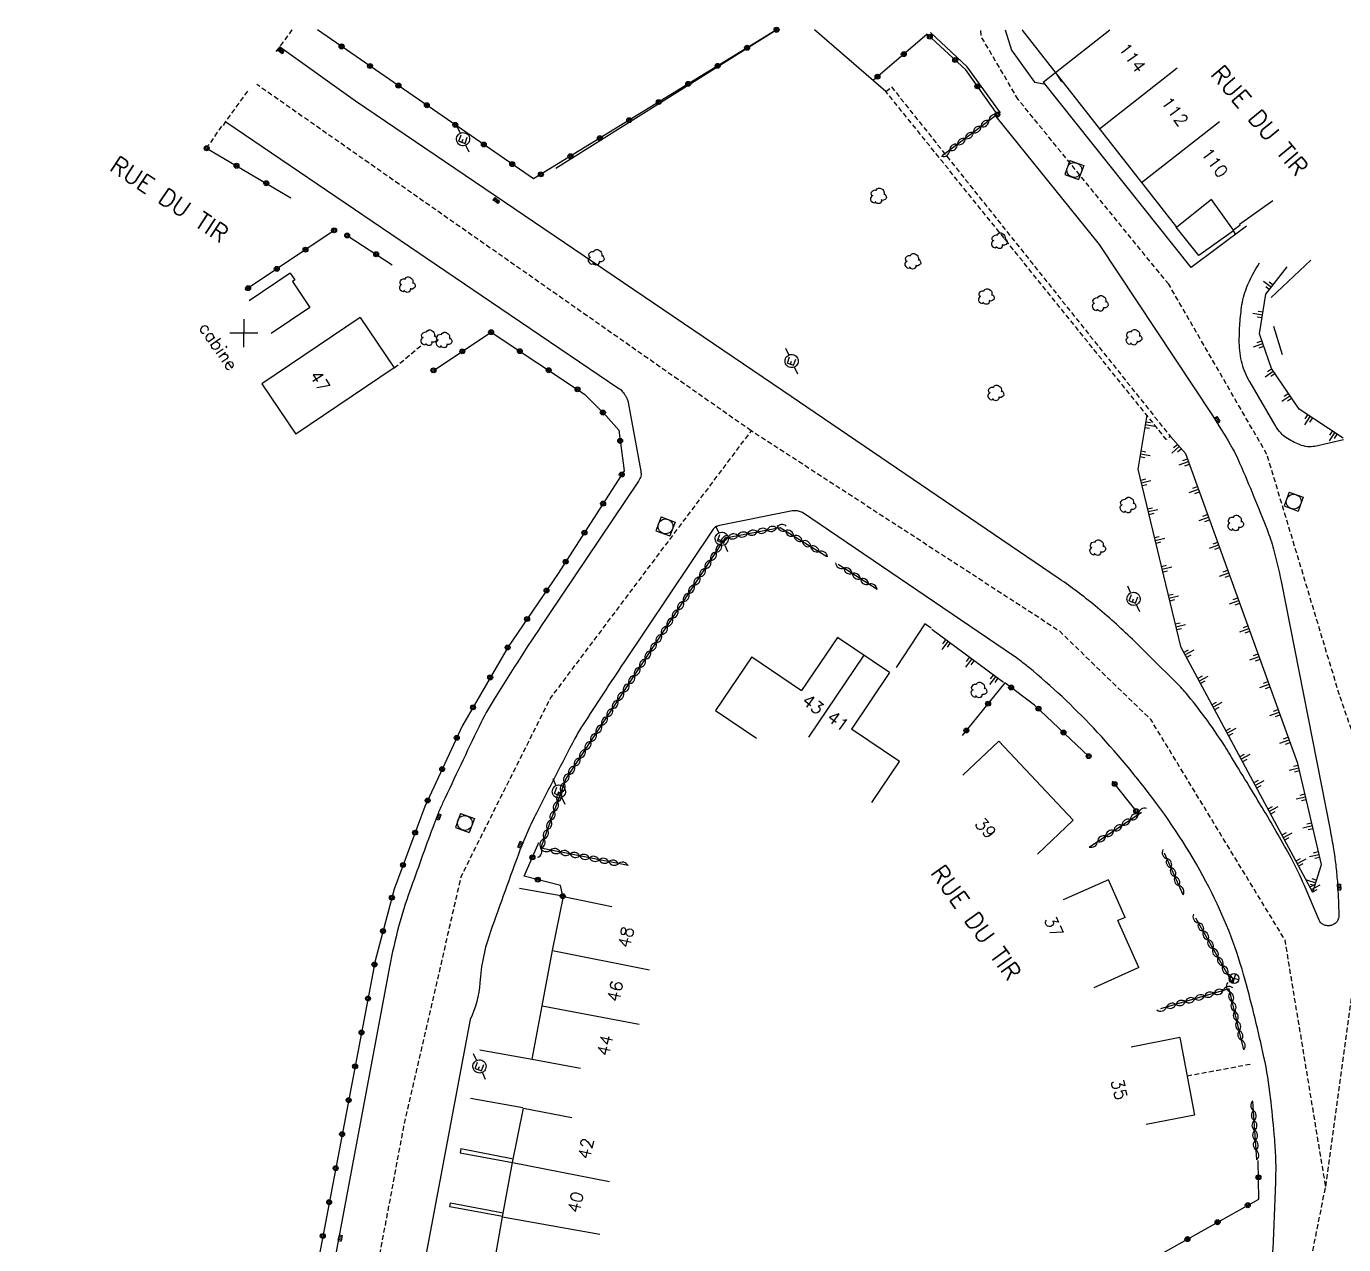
# Model space of a CAD drawing. Header units: millimetres. Extents: x 257000 to 258000, y 143000 to 144000.
# Drawn here: x 257236.1 to 257369.5, y 143876.9 to 144000.3 of the extents above; entities that cross this region are included whole.
import ezdxf
from ezdxf.enums import TextEntityAlignment as Align

# ---------------------------------------------------------------- set-up
doc = ezdxf.new("R2010")
doc.units = ezdxf.units.MM
doc.linetypes.add('DASHED', pattern=[0.75, 0.5, -0.25])
doc.layers.get('0').update_dxf_attribs({"linetype": 'CONTINUOUS'})
for name, color, linetype in [('W0001', 6, 'DASHED'), ('W0008', 7, 'CONTINUOUS'), ('W0017', 7, 'CONTINUOUS'), ('W0100', 7, 'CONTINUOUS'), ('W0105', 7, 'CONTINUOUS'), ('W0112', 1, 'DASHED'), ('W0211', 2, 'CONTINUOUS'), ('W0300', 7, 'CONTINUOUS'), ('W0302', 3, 'CONTINUOUS'), ('W0310', 3, 'CONTINUOUS'), ('W0322', 7, 'CONTINUOUS'), ('W0400', 7, 'CONTINUOUS'), ('W0420', 7, 'CONTINUOUS'), ('W0469', 7, 'CONTINUOUS'), ('W0471', 7, 'CONTINUOUS'), ('W0984', 7, 'CONTINUOUS'), ('W0989', 7, 'CONTINUOUS'), ('W0991', 7, 'CONTINUOUS')]:
    doc.layers.add(name, color=color, linetype=linetype)
doc.styles.get("Standard").update_dxf_attribs({"font": 'romans.shx', "width": 0.85})

# ---------------------------------------------------------------- blocks, each defined once
blk = doc.blocks.new('T471')
for p, q in [((-0.333334, 0.333334), (-0.333334, -0.333334)), ((-0.333334, 0.333334), (0.333334, 0.333334)), ((-0.333334, 0), (0, 0)), ((0.500001, 0.500001), (1.000002, 1.000002)), ((-0.500001, -0.500001), (-1.000002, -1.000002)), ((-0.333334, -0.333334), (0.333334, -0.333334))]:
    blk.add_line(p, q)
blk.add_ellipse((0, 0), major_axis=(0.471405, 0.471405), ratio=1, start_param=5.4977871438, end_param=11.780972451)
blk = doc.blocks.new('T420')
for p, q in [((0.75, 0.75), (-0.75, 0.75)), ((-0.75, 0.75), (-0.75, -0.75)), ((0.75, 0.75), (0.75, -0.75)), ((0.75, -0.75), (-0.75, -0.75))]:
    blk.add_line(p, q)
blk.add_ellipse((0, 0), major_axis=(-0.53, 0.53), ratio=1, start_param=3.926991, end_param=10.210176)
blk = doc.blocks.new('T400')
for p, q in [((-0.15, 0.3), (0.15, 0.3)), ((-0.15, -0.25), (-0.15, 0.3)), ((-0.15, 0.15), (0.15, 0.15)), ((-0.15, 0), (0.15, 0)), ((0.15, 0.3), (0.15, -0.25)), ((-0.15, -0.15), (0.15, -0.15)), ((-0.15, -0.25), (-0.15, -0.3)), ((-0.15, -0.3), (0.15, -0.3)), ((0.15, -0.3), (0.15, -0.25))]:
    blk.add_line(p, q)
blk = doc.blocks.new('T300')
for p, q in [((-0.8, 0.51), (-0.86, 0.34)), ((-0.86, 0.34), (-0.86, 0.17)), ((-0.86, 0.17), (-0.74, 0.06)), ((-0.69, 0.63), (-0.8, 0.51)), ((-0.8, -0.06), (-0.74, 0.06)), ((-0.74, 0.06), (-0.69, 0.11)), ((-0.57, 0.69), (-0.69, 0.63)), ((-0.46, 0.69), (-0.57, 0.69)), ((-0.29, 0.63), (-0.46, 0.69)), ((-0.29, 0.63), (-0.17, 0.74)), ((-0.23, 0.57), (-0.29, 0.63)), ((-0.17, 0.74), (-0.06, 0.8)), ((-0.06, 0.8), (0.06, 0.8)), ((0.06, 0.8), (0.23, 0.74)), ((0.23, 0.74), (0.34, 0.63)), ((0.34, 0.63), (0.4, 0.51)), ((0.46, 0.46), (0.34, 0.46)), ((0.4, 0.51), (0.4, 0.46)), ((0.57, 0.4), (0.46, 0.46)), ((0.57, 0.4), (0.69, 0.29)), ((0.69, 0.29), (0.74, 0.17)), ((0.74, 0.06), (0.69, -0.17)), ((0.74, 0.17), (0.74, 0.06)), ((-0.8, -0.17), (-0.8, -0.06)), ((-0.8, -0.23), (-0.8, -0.17)), ((-0.74, -0.34), (-0.8, -0.23)), ((-0.69, -0.4), (-0.74, -0.34)), ((-0.51, -0.46), (-0.69, -0.4)), ((-0.4, -0.46), (-0.51, -0.46)), ((-0.4, -0.46), (-0.34, -0.46)), ((-0.34, -0.46), (-0.34, -0.4)), ((-0.34, -0.51), (-0.34, -0.46)), ((-0.29, -0.63), (-0.34, -0.51)), ((-0.17, -0.74), (-0.29, -0.63)), ((-0.06, -0.8), (-0.17, -0.74)), ((0.06, -0.8), (-0.06, -0.8)), ((0.17, -0.74), (0.06, -0.8)), ((0.23, -0.69), (0.17, -0.74)), ((0.29, -0.46), (0.23, -0.46)), ((0.29, -0.63), (0.23, -0.69)), ((0.46, -0.4), (0.29, -0.46)), ((0.34, -0.51), (0.29, -0.63)), ((0.34, -0.51), (0.34, -0.46)), ((0.57, -0.34), (0.46, -0.4)), ((0.63, -0.29), (0.57, -0.34)), ((0.69, -0.17), (0.63, -0.29))]:
    blk.add_line(p, q)
blk = doc.blocks.new('t322o')
at = {"color": 0, "linetype": 'Continuous'}
for radius in [0.25, 0.15]:
    blk.add_circle((0, 0), radius, dxfattribs=at)
blk = doc.blocks.new('t211o')
at = {"color": 0, "linetype": 'Continuous'}
for p, q in [((-0.29, 0.5), (-0.29, 0)), ((0, 1), (0, 0)), ((0.29, 0.5), (0.29, 0))]:
    blk.add_line(p, q, dxfattribs=at)
blk = doc.blocks.new('t310o')
at = {"color": 0, "linetype": 'Continuous'}
for centre, start, end in [((-0.5, 0.38), 216.8699, 323.1304), ((0.5, -0.37), 36.8699, 143.1303)]:
    blk.add_arc(centre, 0.625, start, end, dxfattribs=at)
blk = doc.blocks.new('T469')
at = {"color": 0, "linetype": 'Continuous', "flags": 128}
for points in [[(-0.35, 0.35), (0.35, -0.35)], [(-0.35, -0.35), (0.35, 0.35)]]:
    blk.add_lwpolyline(points, dxfattribs=at)
at = {"color": 0, "linetype": 'Continuous'}
blk.add_circle((0, 0), 0.5, dxfattribs=at)
blk = doc.blocks.new('t991o')
at = {"color": 0, "linetype": 'Continuous'}
for p, q in [((-1, 1), (1, -1)), ((-1, -1), (1, 1))]:
    blk.add_line(p, q, dxfattribs=at)

msp = doc.modelspace()

# ---------------------------------------------------------------- linework, layer by layer
at = {"layer": 'W0001'}
for p, q in [((257309.46, 143959.37), (257259.4, 143994.45)), ((257351.75, 143974.22), (257336.5, 143992.94)), ((257361.7, 143956.98), (257351.75, 143974.22)), ((257369.04, 143932.61), (257361.7, 143956.98)), ((257372.96, 143921.31), (257369.04, 143932.61)), ((257367.65, 143882.81), (257372.96, 143921.31))]:
    msp.add_line(p, q, dxfattribs=at)
at = {"layer": 'W0001', "flags": 128}
for points in [[(257336.5, 143992.94), (257332.75, 143999.34), (257332.74, 144000)], [(257316.22, 143632.07), (257319.61, 143651.54), (257326.48, 143708.13), (257331.52, 143741.35), (257348.28, 143805.08), (257362.59, 143857.56), (257367.65, 143882.81), (257363.54, 143907.76), (257349.97, 143930.07), (257340.71, 143939.05), (257309.46, 143959.37), (257289.12, 143932.28), (257280.08, 143914.22), (257274.26, 143888.89), (257269.98, 143866.02), (257263.92, 143832.78), (257252.72, 143768.08), (257249.12, 143756.25), (257244.68, 143746.74), (257236.06, 143731.27)]]:
    msp.add_lwpolyline(points, dxfattribs=at)
at = {"layer": 'W0008', "flags": 128}
for points in [[(257331.33, 143996.24), (257327.63, 143999.72)], [(257334.73, 143991.58), (257331.33, 143996.24)], [(257359.64, 143980.1), (257354.04, 143975.92), (257339.07, 143994.7)]]:
    msp.add_lwpolyline(points, dxfattribs=at)
at = {"layer": 'W0008'}
msp.add_lwpolyline([(257335.2, 144000), (257335.83, 143997.92), (257338.17, 143994.68), (257339.15, 143994.53)], dxfattribs=at)
at = {"layer": 'W0008', "flags": 128}
for points in [[(257334.24, 143991.21), (257344.71, 143978.24), (257356.12, 143961, -0.016314), (257357.99, 143957.98, -0.027602), (257358.93, 143956.1, -0.004528), (257360.38, 143952.69, -0.004683), (257361.71, 143949.36, -0.027242), (257362.37, 143947.36, -0.017221), (257363.13, 143944.12), (257368.09, 143918.95, -0.008681), (257368.44, 143916.99, -0.010779), (257368.67, 143915.39, -0.00887), (257368.83, 143913.7, -0.011936), (257368.91, 143912.43), (257368.98, 143910.39, -0.077282), (257368.91, 143909.87, -0.125729), (257368.75, 143909.59, -0.0687), (257368.42, 143909.33, -0.09309), (257368.12, 143909.23, -0.085316), (257367.74, 143909.23, -0.078634), (257367.35, 143909.37, -0.082359), (257367.14, 143909.54, -0.08371), (257367, 143909.77), (257365.46, 143913.35, 0.022518), (257364.14, 143916.1, 0.012541), (257361.43, 143920.84, 0.000943), (257357.94, 143926.59, 0.006026), (257357.39, 143927.48, 0.01458), (257355.41, 143930.35, 0.016505), (257353.52, 143932.78, 0.022238), (257352.97, 143933.38, 0.002598), (257348.07, 143938.24, 0.021026), (257344.29, 143941.64, 0.023484), (257340.66, 143944.37), (257312.67, 143963.4), (257269.38, 143992.76), (257261.7, 143998.28)], [(257256.27, 143990.66), (257284.11, 143971.74), (257296.08, 143963.66, -0.039693), (257296.29, 143963.5, -0.042163), (257296.45, 143963.31, -0.011394), (257296.61, 143963.1, -0.00944), (257296.78, 143962.84, -0.051209), (257296.92, 143962.56, -0.045451), (257297.01, 143962.22), (257298.28, 143955.28, -0.018966), (257298.31, 143955.03, -0.039448), (257298.32, 143954.91, -0.09101), (257298.25, 143954.65, -0.043759), (257297.98, 143954.16), (257288.98, 143940.76, 0.008594), (257283.43, 143932.19, 0.027734), (257281.91, 143929.42, 0.001781), (257278.22, 143921.64, 0.013357), (257277.76, 143920.59, 0.008725), (257277.22, 143919.18, 0.00191), (257274.89, 143912.74, 0.020584), (257273.76, 143909.11, 0.018922), (257272.84, 143905.07), (257266.11, 143869.14)], [(257369.45, 143958.46), (257366.55, 143957.79, -0.083156), (257365.82, 143957.75, -0.07015), (257364.99, 143957.96, -0.024947), (257364.31, 143958.28, -0.023753), (257363.62, 143958.68, -0.069544), (257363.13, 143959.11, -0.045366), (257362.54, 143959.93), (257359.99, 143964.28, -0.067079), (257359.19, 143966.17, -0.06425), (257358.9, 143968.3, -0.01754), (257358.95, 143970, -0.015519), (257359.13, 143971.9, -0.065877), (257359.64, 143973.86, -0.046732), (257360.96, 143976.39)]]:
    msp.add_lwpolyline(points, format="xyb", dxfattribs=at)
at = {"layer": 'W0008'}
msp.add_lwpolyline([(257362.1, 143874.95, 0.034898), (257362.35, 143877.03, 0.005659), (257362.61, 143883.9, 0.019127), (257362.59, 143885.93, 0.009764), (257362.44, 143888.11, 0.005715), (257362.07, 143891.83, 0.025399), (257361.4, 143895.91, 0.013085), (257359.5, 143903.7, 0.049924), (257356.14, 143912.5, 0.043969), (257350.53, 143921.6, 0.02839), (257344.12, 143929.26, 0.031657), (257337.58, 143935.39, 0.011311), (257336.63, 143936.14, 0.019025), (257336.04, 143936.55), (257336.04, 143936.55), (257314.66, 143951.09), (257314.16, 143951.24), (257314.16, 143951.24, 0.06474), (257313.84, 143951.26, 0.028459), (257313.13, 143951.15), (257306.26, 143949.76, 0.025429), (257306.06, 143949.71, 0.044322), (257305.94, 143949.66, 0.055477), (257305.75, 143949.53, 0.069986), (257305.62, 143949.39), (257296.58, 143935.9, 0.004564), (257292.39, 143929.52, 0.022457), (257291.61, 143928.18, 0.002957), (257287.71, 143920.63, 0.012433), (257286.84, 143918.8, 0.016394), (257286.05, 143916.87, 0.003907), (257283.06, 143908.62, 0.06832), (257281.99, 143903.43, -0.094907), (257281.02, 143899.73), (257268.61, 143833.78)], format="xyb", dxfattribs=at)
at = {"layer": 'W0017'}
for p, q in [((257280.07, 143886.64), (257285.38, 143885.59)), ((257279, 143881.13), (257284.36, 143880.14))]:
    msp.add_line(p, q, dxfattribs=at)
at = {"layer": 'W0017', "flags": 128}
for points in [[(257290.38, 143912.21), (257285.99, 143912.98), (257285.99, 143912.98)], [(257281.97, 143896.65), (257287.27, 143895.71)], [(257286.34, 143890.76), (257281.05, 143891.71)], [(257280.07, 143886.64), (257279.99, 143886.21), (257285.31, 143885.23)]]:
    msp.add_lwpolyline(points, dxfattribs=at)
at = {"layer": 'W0017'}
msp.add_lwpolyline([(257284.29, 143879.75), (257278.95, 143880.74), (257279, 143881.13)], dxfattribs=at)
at = {"layer": 'W0100', "flags": 128}
for points in [[(257336.93, 143999.94), (257337.01, 144000)], [(257352.57, 143979.98), (257336.93, 143999.94)], [(257340.27, 143995.67), (257345.79, 144000)], [(257344.75, 143989.96), (257352.62, 143996.13)], [(257349.01, 143984.52), (257356.88, 143990.69)], [(257356.08, 143982.81), (257352.57, 143979.98)], [(257358.31, 143979.69), (257356.08, 143982.81)], [(257358.93, 143980.29), (257362.3, 143982.71)], [(257358.94, 143980.18), (257358.31, 143979.69)], [(257358.93, 143980.29), (257358.94, 143980.18)], [(257262.78, 143975.34), (257258.64, 143972.54)], [(257262.78, 143975.34), (257263.25, 143974.65)], [(257263.25, 143974.65), (257263.01, 143974.48)], [(257263.01, 143974.48), (257264.77, 143971.87)], [(257264.77, 143971.87), (257260.87, 143969.23)], [(257269.87, 143970.85), (257259.9, 143964.12)], [(257269.87, 143970.85), (257273.32, 143965.73)], [(257273.32, 143965.73), (257263.35, 143959.01)], [(257259.9, 143964.12), (257263.35, 143959.01)], [(257318.22, 143938.41), (257314.57, 143933.04)], [(257323.49, 143934.86), (257318.22, 143938.41)], [(257309.54, 143936.46), (257305.85, 143931.04)], [(257309.54, 143936.46), (257314.57, 143933.04)], [(257320.86, 143936.63), (257315.28, 143928.33)], [(257323.49, 143934.86), (257319.64, 143929.12)], [(257305.85, 143931.04), (257309.99, 143928.23)], [(257324.48, 143925.87), (257319.64, 143929.12)], [(257334.55, 143927.91), (257330.91, 143924.48)], [(257342.09, 143919.91), (257334.55, 143927.91)], [(257321.69, 143921.72), (257324.48, 143925.87)], [(257342.09, 143919.91), (257338.45, 143916.48)], [(257345.65, 143913.88), (257341.08, 143911.84)], [(257287.27, 143895.71), (257288.29, 143901.11), (257289.36, 143906.7), (257290.47, 143912.17)], [(257290.47, 143912.17), (257295.37, 143911.17)], [(257347.35, 143910.07), (257346.6, 143909.74)], [(257289.36, 143906.7), (257299.17, 143904.76)], [(257348.73, 143904.98), (257344.17, 143902.94)], [(257288.29, 143901.11), (257298.11, 143899.24)], [(257352.87, 143897.88), (257347.96, 143896.93)], [(257352.87, 143897.88), (257354.38, 143890.02)], [(257287.27, 143895.71), (257292.19, 143894.78)], [(257283.31, 143874.16), (257284.29, 143879.74), (257285.31, 143885.22), (257286.4, 143890.75)], [(257286.4, 143890.75), (257291.3, 143889.78)], [(257354.38, 143890.02), (257349.47, 143889.08)], [(257285.31, 143885.22), (257295.12, 143883.29)], [(257284.29, 143879.74), (257294.13, 143877.96)]]:
    msp.add_lwpolyline(points, dxfattribs=at)
at = {"layer": 'W0100'}
for points in [[(257347.35, 143910.07), (257345.65, 143913.88)], [(257348.73, 143904.98), (257346.6, 143909.74)]]:
    msp.add_lwpolyline(points, dxfattribs=at)
at = {"layer": 'W0105', "flags": 128}
for points in [[(257339.05, 143994.69), (257340.27, 143995.68), (257340.88, 143994.71)], [(257358.54, 143979.25), (257358.3, 143979.64), (257354.79, 143977.14), (257352.51, 143979.98)], [(257327.7, 143939.37), (257327.06, 143939.81), (257324.14, 143935.38)]]:
    msp.add_lwpolyline(points, dxfattribs=at)
at = {"layer": 'W0112'}
msp.add_line((257323.11, 143993.74), (257323.67, 143994.21), dxfattribs=at)
msp.add_lwpolyline([(257262.96, 144000), (257261.34, 143997.78)], dxfattribs=at)
at = {"layer": 'W0112', "flags": 128}
for points in [[(257258.45, 143993.77), (257258.13, 143993.32), (257256.24, 143990.69), (257255.9, 143990.19), (257255.83, 143990.24), (257254.49, 143988.27)], [(257323.67, 143994.21), (257351.92, 143958.79), (257351.51, 143958.49), (257323.11, 143993.74)], [(257273.32, 143965.73), (257276.16, 143968.12)], [(257360.01, 143895.17), (257353.64, 143893.99)]]:
    msp.add_lwpolyline(points, dxfattribs=at)
at = {"layer": 'W0211'}
msp.add_line((257353.48, 143957.02), (257351.92, 143958.79), dxfattribs=at)
at = {"layer": 'W0211', "flags": 128}
for points in [[(257369.42, 143958.62), (257364.95, 143961.56), (257362.15, 143965.68), (257360.94, 143969.19), (257361.6, 143973.2), (257363.75, 143975.99)], [(257349.53, 143960.95), (257348.64, 143955.47), (257352.95, 143937.52), (257366.32, 143912.61)], [(257366.35, 143912.61), (257367.22, 143915.41), (257364.83, 143925.67), (257353.48, 143957.02)], [(257335.03, 143933.85), (257327.76, 143939.22)]]:
    msp.add_lwpolyline(points, dxfattribs=at)
at = {"layer": 'W0302'}
for points in [[(257312.07, 144000), (257289.69, 143985.94)], [(257323.1, 143993.74), (257315.89, 144000)]]:
    msp.add_lwpolyline(points, dxfattribs=at)
at = {"layer": 'W0302', "flags": 128}
for points in [[(257366.16, 143976.65), (257362.13, 143972.88)], [(257362.36, 143969.96), (257363.25, 143967.1)]]:
    msp.add_lwpolyline(points, dxfattribs=at)
at = {"layer": 'W0310', "flags": 128}
for points in [[(257334.34, 143991.39), (257328.8, 143987.21)], [(257297, 143915.31), (257288.18, 143917.09), (257290.69, 143924.06), (257306.88, 143948.52), (257312.41, 143949.58), (257317.14, 143946.63)], [(257322.22, 143943.29), (257318.26, 143945.83)], [(257343.71, 143917.19), (257348.99, 143920.74)], [(257353.21, 143912.36), (257351.34, 143916.56)], [(257358.21, 143903.43), (257354.5, 143909.99)], [(257359.36, 143896.65), (257357.89, 143902.84), (257350.93, 143900.8)], [(257360.67, 143885.5), (257360.28, 143891.43)]]:
    msp.add_lwpolyline(points, dxfattribs=at)
at = {"layer": 'W0322'}
msp.add_lwpolyline([(257312.04, 144000), (257287.43, 143984.89), (257265.54, 144000)], dxfattribs=at)
at = {"layer": 'W0322', "flags": 128}
for points in [[(257334.4, 143991.41), (257331.19, 143995.95), (257327.28, 143999.56), (257321.81, 143994.87)], [(257254.32, 143987.99), (257262.86, 143982.98)], [(257267.23, 143979.67), (257258.23, 143973.62)], [(257268.55, 143979.15), (257273.11, 143976.19)], [(257277.29, 143965.49), (257283.13, 143969.36), (257292.6, 143963.09), (257294.78, 143960.88), (257296.06, 143959.43), (257296.6, 143955.3), (257289.84, 143944.79), (257284.84, 143937.49), (257280.22, 143929.51), (257276.42, 143921.3), (257273.31, 143912.94), (257271.39, 143905.68), (257264.45, 143869.19), (257259.41, 143841.71), (257252.44, 143808.48), (257249.13, 143809.53), (257243.38, 143796.98)], [(257343.64, 143926.4), (257338.16, 143931.58), (257335.16, 143933.83), (257330.83, 143928.48)], [(257348.46, 143920.85), (257346.06, 143923.85)], [(257290.38, 143912.21), (257290.16, 143913.3), (257286.48, 143914.24), (257287.96, 143917.66)], [(257344.49, 143872.34), (257360.89, 143881.53), (257360.81, 143885.42)]]:
    msp.add_lwpolyline(points, dxfattribs=at)

# ---------------------------------------------------------------- block references
at = {"layer": 'W0211'}
for p, rotation in [((257362.15, 143973.91), 52.34986872770126), ((257361.26, 143971.12), 80.69903606151729), ((257361.28, 143968.2), 109.0371232916732), ((257362.34, 143965.41), 124.1354771624239), ((257364.02, 143962.92), 124.1354771624239), ((257366.08, 143960.82), 146.7081823150621), ((257349.37, 143959.96), 260.7395975829549), ((257368.58, 143959.17), 146.7081823150621), ((257352.82, 143957.77), 131.1787860289604), ((257348.89, 143957), 260.7395975829549), ((257353.75, 143956.26), 109.9069405032461), ((257348.98, 143954.06), 283.5241771514777), ((257354.77, 143953.44), 109.9069405032461), ((257349.68, 143951.14), 283.5241771514777), ((257355.79, 143950.62), 109.9069405032461), ((257350.38, 143948.23), 283.5241771514777), ((257356.81, 143947.8), 109.9069405032461), ((257351.08, 143945.31), 283.5241771514777), ((257357.84, 143944.98), 109.9069405032461), ((257351.78, 143942.39), 283.5241771514777), ((257358.86, 143942.16), 109.9069405032461), ((257352.48, 143939.48), 283.5241771514777), ((257359.88, 143939.33), 109.9069405032461), ((257329.4, 143938.01), 143.5488060595098), ((257331.81, 143936.23), 143.5488060595098), ((257353.42, 143936.65), 298.2112034158946), ((257360.9, 143936.51), 109.9069405032461), ((257334.23, 143934.45), 143.5488060595098), ((257354.84, 143934.01), 298.2112034158946), ((257361.92, 143933.69), 109.9069405032461), ((257356.26, 143931.36), 298.2112034158946), ((257362.94, 143930.87), 109.9069405032461), ((257357.68, 143928.72), 298.2112034158946), ((257363.96, 143928.05), 109.9069405032461), ((257359.09, 143926.08), 298.2112034158946), ((257364.93, 143925.22), 103.1327259214825), ((257360.51, 143923.43), 298.2112034158946), ((257365.62, 143922.29), 103.1327259214825), ((257361.93, 143920.79), 298.2112034158946), ((257366.3, 143919.37), 103.1327259214825), ((257363.35, 143918.14), 298.2112034158946), ((257366.98, 143916.45), 103.1327259214825), ((257364.77, 143915.5), 298.2112034158946), ((257366.65, 143913.57), 72.74032857843932), ((257366.18, 143912.86), 298.2112034158946)]:
    msp.add_blockref('t211o', p, dxfattribs=dict(at, rotation=rotation))
at = {"layer": 'W0300', "rotation": 69.64895427025309}
for p in [(257322.39, 143983.21), (257334.64, 143978.66), (257293.8, 143976.98), (257325.87, 143976.58), (257274.68, 143974.22), (257333.32, 143973.01), (257344.85, 143972.31), (257276.85, 143968.83), (257348.27, 143968.88), (257278.39, 143968.6), (257334.28, 143963.24), (257347.65, 143951.88), (257358.57, 143950.06), (257344.59, 143947.56), (257332.56, 143933.14)]:
    msp.add_blockref('T300', p, dxfattribs=at)
at = {"layer": 'W0310'}
for p, rotation in [((257333.54, 143990.79), 217.0170235797415), ((257331.15, 143988.98), 217.0170235797415), ((257331.95, 143989.59), 217.0170235797415), ((257332.74, 143990.19), 217.0170235797415), ((257329.55, 143987.78), 217.0170235797415), ((257330.35, 143988.38), 217.0170235797415), ((257311.06, 143949.32), 10.86639959091244), ((257312.04, 143949.51), 10.86639959091244), ((257312.94, 143949.24), 328.069355338271), ((257306.47, 143947.9), 56.49131964644774), ((257307.13, 143948.57), 10.86639959091244), ((257308.12, 143948.75), 10.86639959091244), ((257309.1, 143948.94), 10.86639959091244), ((257310.08, 143949.13), 10.86639959091244), ((257313.79, 143948.71), 328.069355338271), ((257314.64, 143948.19), 328.069355338271), ((257315.49, 143947.66), 328.069355338271), ((257305.37, 143946.23), 56.49131964644774), ((257305.92, 143947.06), 56.49131964644774), ((257316.34, 143947.13), 328.069355338271), ((257304.82, 143945.4), 56.49131964644774), ((257318.85, 143945.45), 147.2778198979333), ((257303.71, 143943.73), 56.49131964644774), ((257304.26, 143944.56), 56.49131964644774), ((257319.69, 143944.91), 147.2778198979333), ((257320.54, 143944.37), 147.2778198979333), ((257321.38, 143943.83), 147.2778198979333), ((257303.16, 143942.9), 56.49131964644774), ((257302.05, 143941.23), 56.49131964644774), ((257302.61, 143942.06), 56.49131964644774), ((257300.95, 143939.56), 56.49131964644774), ((257301.5, 143940.39), 56.49131964644774), ((257300.4, 143938.73), 56.49131964644774), ((257299.29, 143937.06), 56.49131964644774), ((257299.85, 143937.89), 56.49131964644774), ((257298.74, 143936.22), 56.49131964644774), ((257297.64, 143934.56), 56.49131964644774), ((257298.19, 143935.39), 56.49131964644774), ((257296.53, 143932.89), 56.49131964644774), ((257297.09, 143933.72), 56.49131964644774), ((257295.98, 143932.06), 56.49131964644774), ((257294.88, 143930.39), 56.49131964644774), ((257295.43, 143931.22), 56.49131964644774), ((257294.33, 143929.55), 56.49131964644774), ((257293.22, 143927.89), 56.49131964644774), ((257293.77, 143928.72), 56.49131964644774), ((257292.12, 143926.22), 56.49131964644774), ((257292.67, 143927.05), 56.49131964644774), ((257291.57, 143925.39), 56.49131964644774), ((257290.55, 143923.67), 70.17471953800617), ((257291.01, 143924.55), 56.49131964644774), ((257290.21, 143922.73), 70.17471953800617), ((257289.53, 143920.85), 70.17471953800617), ((257289.87, 143921.79), 70.17471953800617), ((257289.19, 143919.91), 70.17471953800617), ((257347.86, 143919.98), 33.90968131184549), ((257348.69, 143920.54), 33.90968131184549), ((257288.52, 143918.03), 70.17471953800617), ((257288.85, 143918.97), 70.17471953800617), ((257345.37, 143918.31), 33.90968131184549), ((257346.2, 143918.86), 33.90968131184549), ((257347.03, 143919.42), 33.90968131184549), ((257288.18, 143917.09), 70.17471953800617), ((257344.54, 143917.75), 33.90968131184549), ((257289.15, 143916.89), 168.6372495185107), ((257290.13, 143916.69), 168.6372495185107), ((257291.11, 143916.5), 168.6372495185107), ((257292.09, 143916.3), 168.6372495185107), ((257293.07, 143916.1), 168.6372495185107), ((257351.58, 143916.02), 114.0540426881004), ((257294.06, 143915.9), 168.6372495185107), ((257295.04, 143915.71), 168.6372495185107), ((257296.02, 143915.51), 168.6372495185107), ((257351.99, 143915.1), 114.0540426881004), ((257352.4, 143914.19), 114.0540426881004), ((257352.81, 143913.28), 114.0540426881004), ((257354.76, 143909.53), 119.5035115855407), ((257355.26, 143908.66), 119.5035115855407), ((257355.75, 143907.78), 119.5035115855407), ((257356.24, 143906.91), 119.5035115855407), ((257356.73, 143906.04), 119.5035115855407), ((257357.23, 143905.17), 119.5035115855407), ((257357.72, 143904.3), 119.5035115855407), ((257357.28, 143902.66), 196.3702463844231), ((257357.97, 143902.49), 103.3694449573302), ((257352.48, 143901.26), 196.3702463844231), ((257353.44, 143901.54), 196.3702463844231), ((257354.4, 143901.82), 196.3702463844231), ((257355.36, 143902.1), 196.3702463844231), ((257356.32, 143902.38), 196.3702463844231), ((257358.2, 143901.52), 103.3694449573302), ((257351.52, 143900.97), 196.3702463844231), ((257358.43, 143900.55), 103.3694449573302), ((257358.67, 143899.57), 103.3694449573302), ((257358.9, 143898.6), 103.3694449573302), ((257359.13, 143897.63), 103.3694449573302), ((257360.34, 143890.49), 93.72075204688521), ((257360.41, 143889.49), 93.72075204688521), ((257360.47, 143888.5), 93.72075204688521), ((257360.54, 143887.5), 93.72075204688521), ((257360.6, 143886.5), 93.72075204688521)]:
    msp.add_blockref('t310o', p, dxfattribs=dict(at, rotation=rotation))
at = {"layer": 'W0322'}
for p, rotation in [((257312.04, 144000), 211.543667938751), ((257327.56, 143999.3), 137.3017086123703), ((257267.98, 143998.31), 145.3913542601059), ((257309.05, 143998.17), 211.543667938751), ((257324.92, 143997.53), 220.6225742408436), ((257270.86, 143996.33), 145.3913542601059), ((257306.07, 143996.34), 211.543667938751), ((257330.13, 143996.93), 137.3017086123703), ((257322.26, 143995.25), 220.6225742408436), ((257273.74, 143994.34), 145.3913542601059), ((257303.09, 143994.51), 211.543667938751), ((257332.38, 143994.27), 125.2466783921878), ((257276.62, 143992.35), 145.3913542601059), ((257300.1, 143992.68), 211.543667938751), ((257297.12, 143990.84), 211.543667938751), ((257334.4, 143991.41), 125.2466783921878), ((257279.5, 143990.36), 145.3913542601059), ((257282.39, 143988.37), 145.3913542601059), ((257294.14, 143989.01), 211.543667938751), ((257254.32, 143987.99), 329.6043936538073), ((257291.16, 143987.18), 211.543667938751), ((257257.34, 143986.22), 329.6043936538073), ((257285.27, 143986.39), 145.3913542601059), ((257260.36, 143984.45), 329.6043936538073), ((257288.17, 143985.35), 211.543667938751), ((257267.23, 143979.67), 213.9187696539104), ((257268.55, 143979.15), 327.0336466778778), ((257264.33, 143977.72), 213.9187696539104), ((257271.49, 143977.25), 327.0336466778778), ((257261.42, 143975.77), 213.9187696539104), ((257258.52, 143973.82), 213.9187696539104), ((257283.13, 143969.36), 33.55734680115994), ((257280.21, 143967.42), 33.55734680115994), ((257286.04, 143967.43), 326.4858654142915), ((257277.29, 143965.49), 33.55734680115994), ((257288.96, 143965.5), 326.4858654142915), ((257291.88, 143963.57), 326.4858654142915), ((257294.45, 143961.21), 314.6147603866548), ((257296.2, 143958.34), 277.4452651487664), ((257296.36, 143954.93), 237.2478154750895), ((257294.47, 143951.99), 237.2478154750895), ((257292.58, 143949.05), 237.2478154750895), ((257290.68, 143946.1), 237.2478154750895), ((257288.74, 143943.19), 235.6264509414184), ((257286.77, 143940.3), 235.6264509414184), ((257284.8, 143937.41), 239.9297931873004), ((257283.04, 143934.38), 239.9297931873004), ((257335.79, 143933.35), 143.1614081630951), ((257281.29, 143931.35), 239.9297931873004), ((257333.46, 143931.72), 231.0285637127399), ((257338.56, 143931.21), 136.610571286611), ((257279.65, 143928.26), 245.1116022290203), ((257331.26, 143929), 231.0285637127399), ((257341.1, 143928.8), 136.610571286611), ((257343.64, 143926.4), 136.610571286611), ((257278.17, 143925.09), 245.1116022290203), ((257346.28, 143923.58), 128.6003483046848), ((257276.7, 143921.91), 245.1116022290203), ((257348.46, 143920.85), 128.6003483046848), ((257275.43, 143918.65), 249.6072317067469), ((257287.31, 143916.15), 66.54171542537564), ((257274.21, 143915.37), 249.6072317067469), ((257287.85, 143913.89), 165.74469675779), ((257273.08, 143912.06), 255.1767390244796), ((257290.38, 143912.21), 101.2290916264581), ((257272.18, 143908.68), 255.1767390244796), ((257271.31, 143905.29), 259.2299600016682), ((257270.66, 143901.85), 259.2299600016682), ((257270, 143898.41), 259.2299600016682), ((257269.35, 143894.98), 259.2299600016682), ((257268.7, 143891.54), 259.2299600016682), ((257268.04, 143888.1), 259.2299600016682), ((257267.39, 143884.66), 259.2299600016682), ((257360.84, 143883.73), 91.09295189179463), ((257266.73, 143881.22), 259.2299600016682), ((257359.76, 143880.9), 29.2770071151959), ((257356.7, 143879.18), 29.2770071151959), ((257266.08, 143877.78), 259.2299600016682), ((257353.65, 143877.47), 29.2770071151959)]:
    msp.add_blockref('t322o', p, dxfattribs=dict(at, rotation=rotation))
at = {"layer": 'W0400'}
for p, rotation in [((257261.81, 143997.87), 233.6371101954898), ((257283.65, 143982.69), 233.495163117519), ((257356.66, 143960.48), 31.94144895835272), ((257277.81, 143920.24), 159.6489542702531), ((257286.08, 143917.42), 159.6489542702531), ((257369.03, 143913.13), 3.685980873091466), ((257267.85, 143877.58), 348.5286364526468)]:
    msp.add_blockref('T400', p, dxfattribs=dict(at, rotation=rotation))
at = {"layer": 'W0420', "rotation": 69.64895427025309}
for p in [(257342.19, 143985.79), (257364.41, 143952.19), (257300.79, 143949.68), (257280.47, 143919.63)]:
    msp.add_blockref('T420', p, dxfattribs=at)
at = {"layer": 'W0469', "rotation": 209.2120666554009}
msp.add_blockref('T469', (257358.37, 143903.87), dxfattribs=at)
at = {"layer": 'W0471', "rotation": 69.64895427025309}
for p in [(257280.29, 143988.91), (257313.56, 143966.43), (257306.49, 143948.42), (257348.19, 143942.34), (257289.99, 143922.82), (257281.95, 143894.96)]:
    msp.add_blockref('T471', p, dxfattribs=at)
at = {"layer": 'W0991', "rotation": 224.5069704674644}
msp.add_blockref('t991o', (257258.08, 143969.26), dxfattribs=at)

# ---------------------------------------------------------------- texts
at = {"layer": 'W0984'}
msp.add_text('cabine', height=1.25, rotation=304.7609, dxfattribs=at).set_placement((257255.54, 143967.95), align=Align.MIDDLE)
at = {"layer": 'W0989'}
for rotation, p in [(310.0663, (257360.97, 143990.81)), (326.5884, (257250.56, 143982.82)), (305.7176, (257332.24, 143909.54))]:
    msp.add_text('RUE DU TIR', height=1.75, rotation=rotation, dxfattribs=at).set_placement(p, align=Align.MIDDLE)
at = {"layer": 'W0991'}
for s, rotation, p in [('114', 306.245, (257348.06, 143997.18)), ('112', 306.245, (257352.37, 143991.72)), ('110', 306.245, (257356.41, 143986.54)), ('47', 303.0344, (257265.79, 143964.38)), ('43', 323.5025, (257315.73, 143931.65)), ('41', 323.5025, (257318.27, 143929.96)), ('39', 312.3294, (257333.22, 143919.11)), ('37', 294.8167, (257340.11, 143909.12)), ('48', 77.2622, (257296.78, 143908.06)), ('46', 77.2622, (257295.69, 143902.58)), ('44', 77.2622, (257294.66, 143897.11)), ('35', 284.1248, (257346.75, 143892.63)), ('42', 77.2622, (257292.73, 143886.65)), ('40', 77.2622, (257291.68, 143881.2))]:
    msp.add_text(s, height=1.25, rotation=rotation, dxfattribs=at).set_placement(p, align=Align.MIDDLE)

doc.saveas('drawing.dxf')
